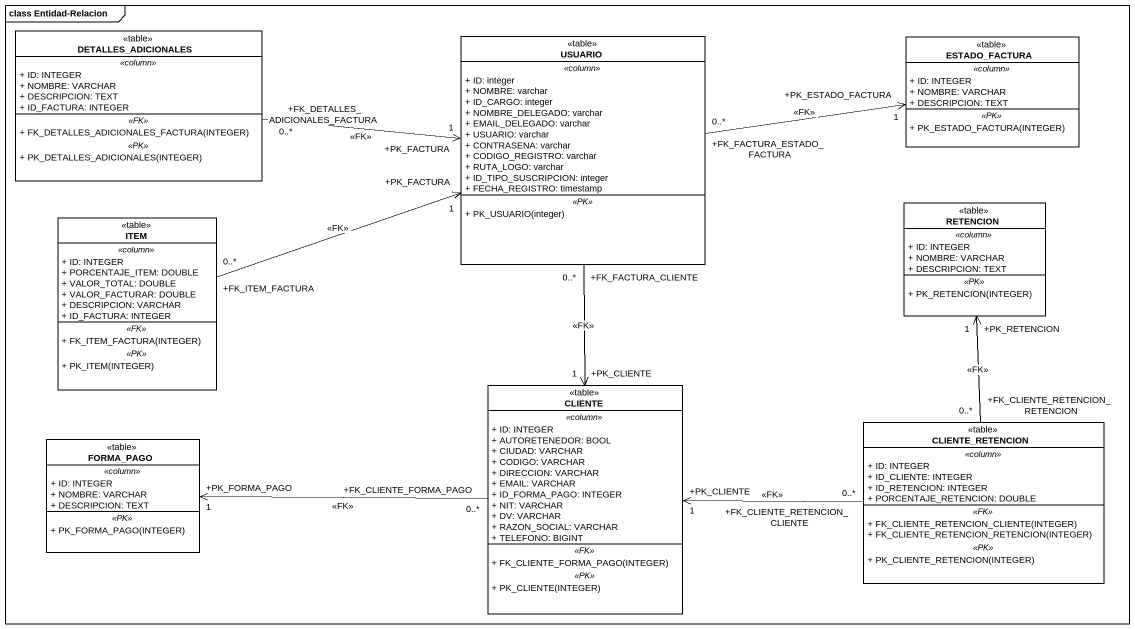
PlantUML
@startuml
mainframe class Entidad-Relacion
hide circle
hide empty members
skinparam classAttributeIconSize 0
class DETALLES_ADICIONALES <<table>> {
  .. <<column>> ..
  + ID: INTEGER
  + NOMBRE: VARCHAR
  + DESCRIPCION: TEXT
  + ID_FACTURA: INTEGER
  .. <<FK>> ..
  + FK_DETALLES_ADICIONALES_FACTURA(INTEGER)
  .. <<PK>> ..
  + PK_DETALLES_ADICIONALES(INTEGER)
}
class USUARIO <<table>> {
  .. <<column>> ..
  + ID: integer
  + NOMBRE: varchar
  + ID_CARGO: integer
  + NOMBRE_DELEGADO: varchar
  + EMAIL_DELEGADO: varchar
  + USUARIO: varchar
  + CONTRASENA: varchar
  + CODIGO_REGISTRO: varchar
  + RUTA_LOGO: varchar
  + ID_TIPO_SUSCRIPCION: integer
  + FECHA_REGISTRO: timestamp
  .. <<PK>> ..
  + PK_USUARIO(integer)
}
class ESTADO_FACTURA <<table>> {
  .. <<column>> ..
  + ID: INTEGER
  + NOMBRE: VARCHAR
  + DESCRIPCION: TEXT
  .. <<PK>> ..
  + PK_ESTADO_FACTURA(INTEGER)
}
class ITEM <<table>> {
  .. <<column>> ..
  + ID: INTEGER
  + PORCENTAJE_ITEM: DOUBLE
  + VALOR_TOTAL: DOUBLE
  + VALOR_FACTURAR: DOUBLE
  + DESCRIPCION: VARCHAR
  + ID_FACTURA: INTEGER
  .. <<FK>> ..
  + FK_ITEM_FACTURA(INTEGER)
  .. <<PK>> ..
  + PK_ITEM(INTEGER)
}
class RETENCION <<table>> {
  .. <<column>> ..
  + ID: INTEGER
  + NOMBRE: VARCHAR
  + DESCRIPCION: TEXT
  .. <<PK>> ..
  + PK_RETENCION(INTEGER)
}
class CLIENTE <<table>> {
  .. <<column>> ..
  + ID: INTEGER
  + AUTORETENEDOR: BOOL
  + CIUDAD: VARCHAR
  + CODIGO: VARCHAR
  + DIRECCION: VARCHAR
  + EMAIL: VARCHAR
  + ID_FORMA_PAGO: INTEGER
  + NIT: VARCHAR
  + DV: VARCHAR
  + RAZON_SOCIAL: VARCHAR
  + TELEFONO: BIGINT
  .. <<FK>> ..
  + FK_CLIENTE_FORMA_PAGO(INTEGER)
  .. <<PK>> ..
  + PK_CLIENTE(INTEGER)
}
class CLIENTE_RETENCION <<table>> {
  .. <<column>> ..
  + ID: INTEGER
  + ID_CLIENTE: INTEGER
  + ID_RETENCION: INTEGER
  + PORCENTAJE_RETENCION: DOUBLE
  .. <<FK>> ..
  + FK_CLIENTE_RETENCION_CLIENTE(INTEGER)
  + FK_CLIENTE_RETENCION_RETENCION(INTEGER)
  .. <<PK>> ..
  + PK_CLIENTE_RETENCION(INTEGER)
}
class FORMA_PAGO <<table>> {
  .. <<column>> ..
  + ID: INTEGER
  + NOMBRE: VARCHAR
  + DESCRIPCION: TEXT
  .. <<PK>> ..
  + PK_FORMA_PAGO(INTEGER)
}
DETALLES_ADICIONALES "+FK_DETALLES_ADICIONALES_FACTURA\n0..*" -right-> "+PK_FACTURA\n1" USUARIO : <<FK>>
USUARIO "+FK_FACTURA_ESTADO_FACTURA\n0..*" -right-> "+PK_ESTADO_FACTURA\n1" ESTADO_FACTURA : <<FK>>
USUARIO "+FK_FACTURA_CLIENTE\n0..*" --> "+PK_CLIENTE\n1" CLIENTE : <<FK>>
ITEM "+FK_ITEM_FACTURA\n0..*" -right-> "+PK_FACTURA\n1" USUARIO : <<FK>>
CLIENTE "+FK_CLIENTE_FORMA_PAGO\n0..*" -left-> "+PK_FORMA_PAGO\n1" FORMA_PAGO : <<FK>>
CLIENTE_RETENCION "+FK_CLIENTE_RETENCION_RETENCION\n0..*" -up-> "+PK_RETENCION\n1" RETENCION : <<FK>>
CLIENTE_RETENCION "+FK_CLIENTE_RETENCION_CLIENTE\n0..*" -left-> "+PK_CLIENTE\n1" CLIENTE : <<FK>>
@enduml
